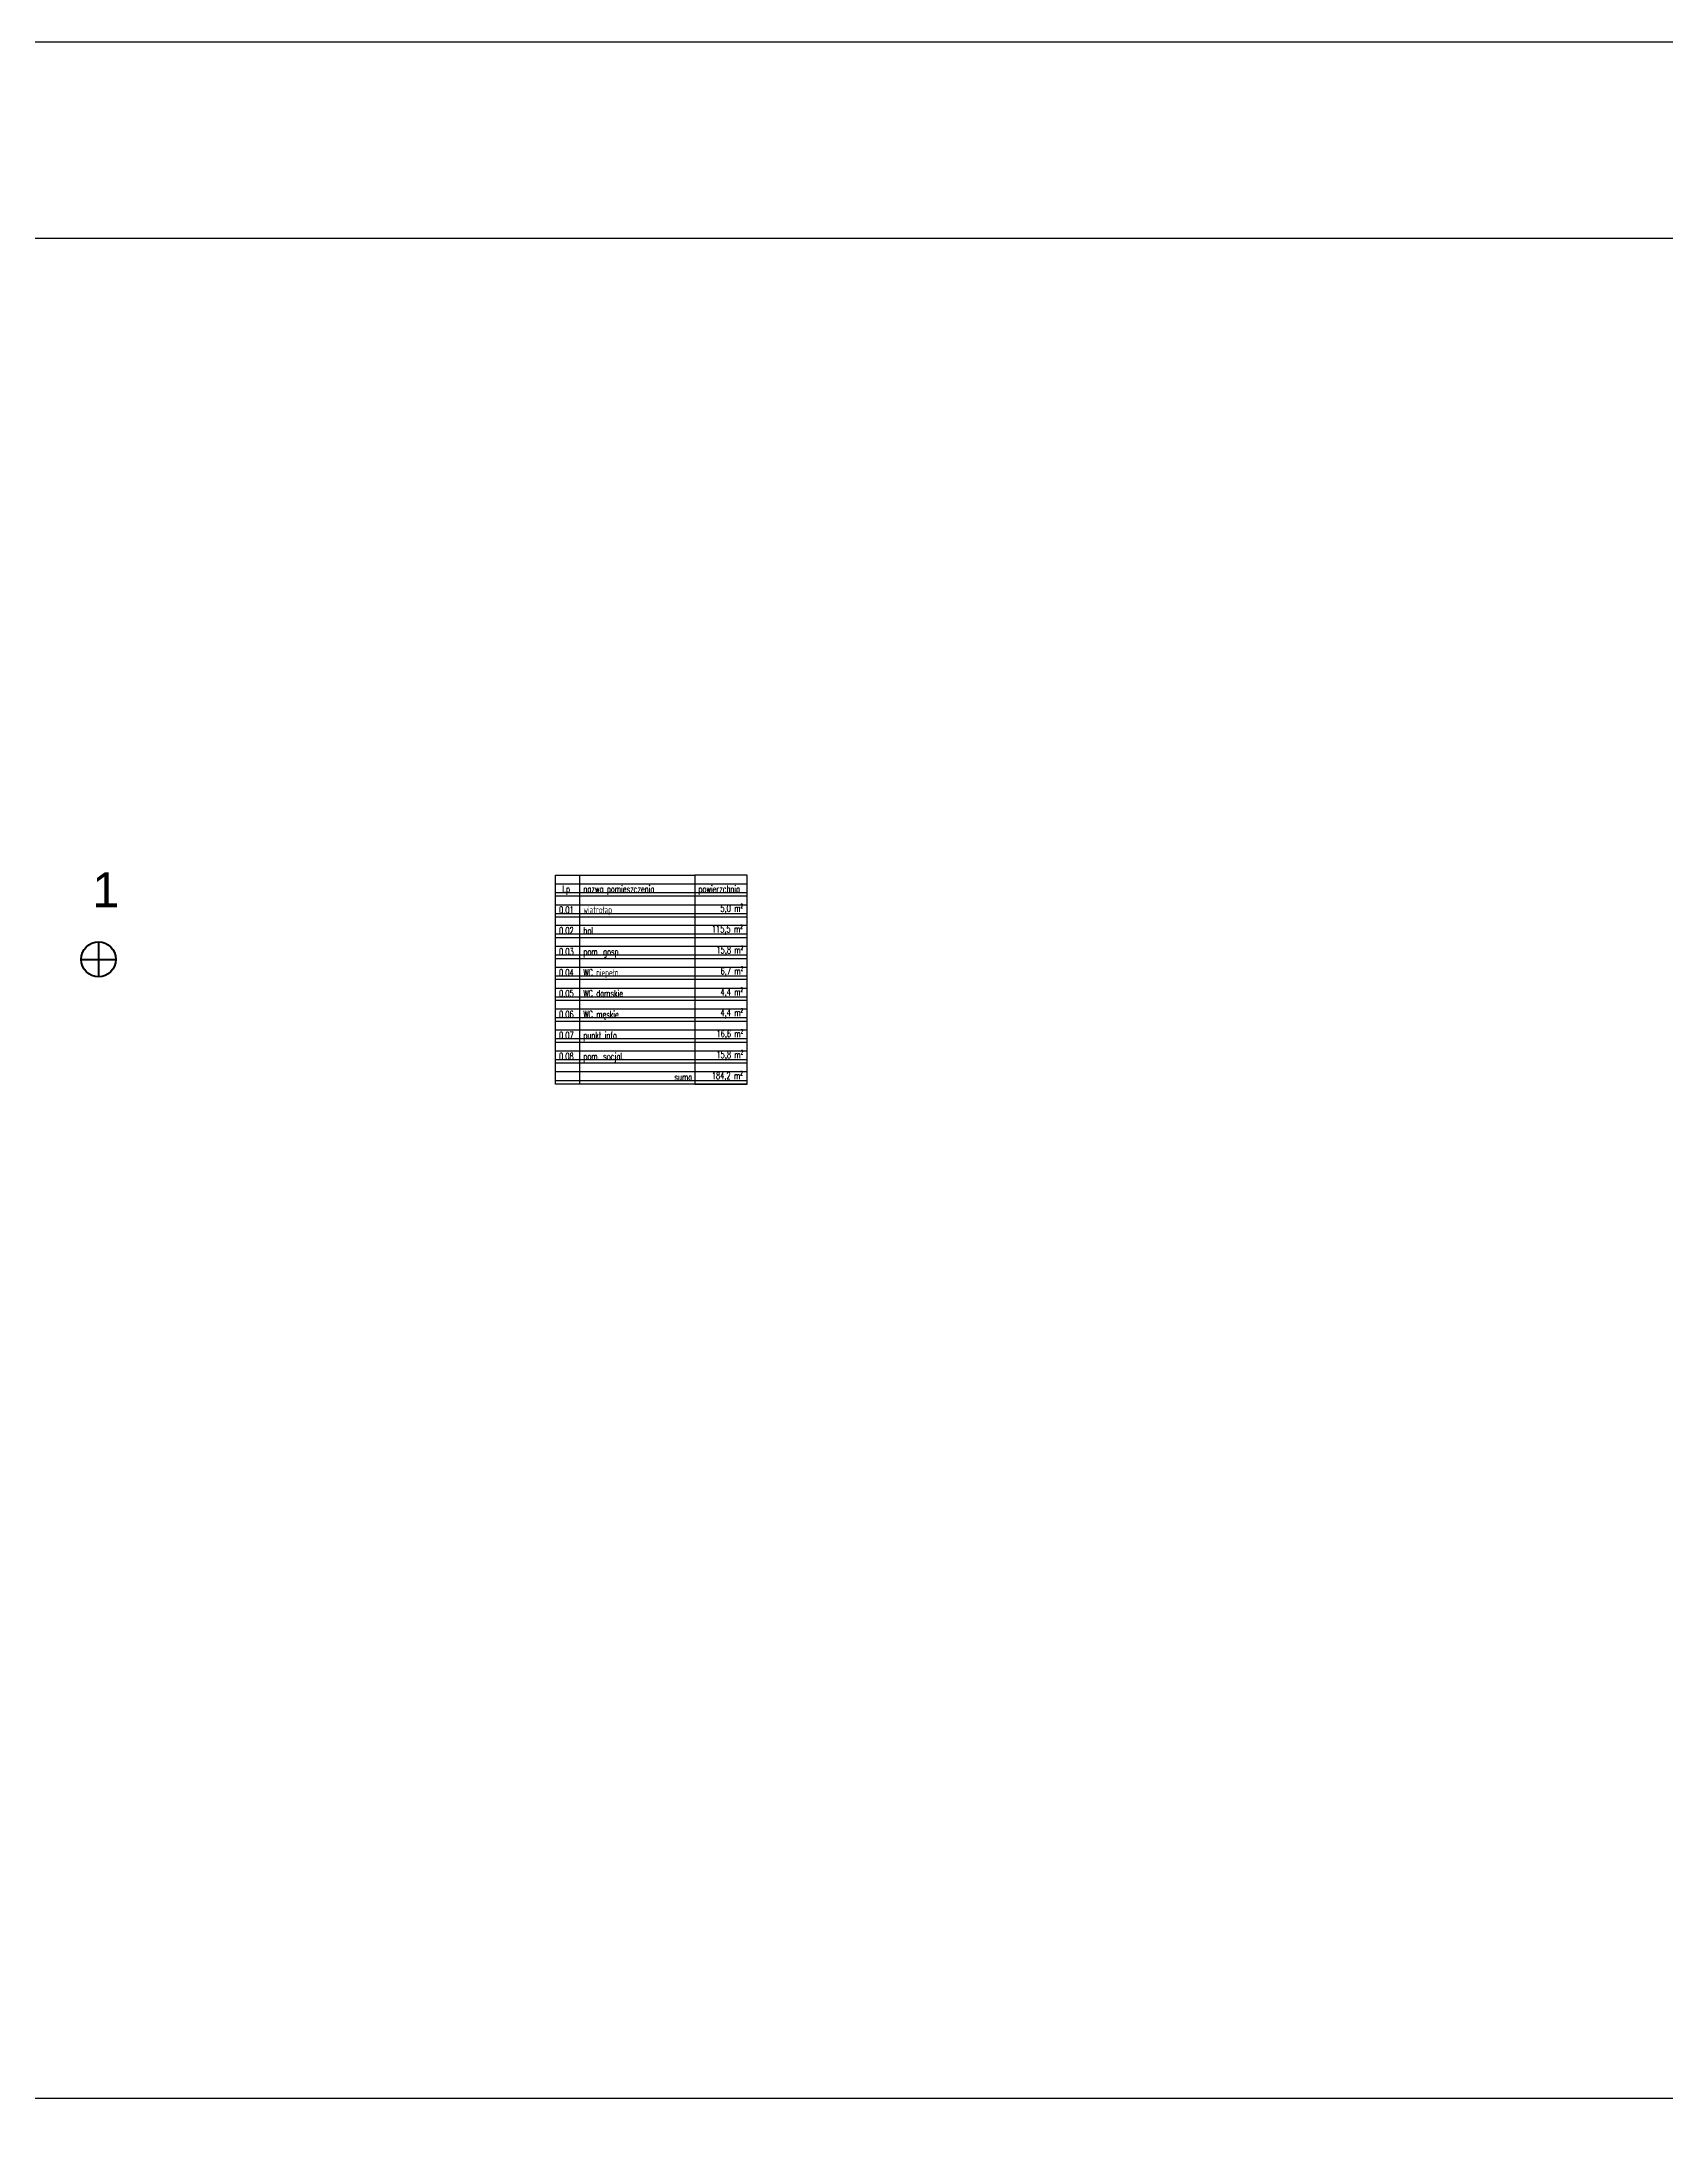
# Model space of a CAD drawing. Header units: millimetres. Extents: x -105266 to 178069, y 491 to 168574.
# Drawn here: x 10433 to 15092, y 5285 to 11310 of the extents above; entities that cross this region are included whole.
import ezdxf

# ---------------------------------------------------------------- set-up
doc = ezdxf.new("R2010")
doc.units = ezdxf.units.MM
doc.layers.add('sciany murowane', color=3, linetype='Continuous', lineweight=40)
doc.styles.add('ROMANS', font='romans', dxfattribs={"width": 0.7})
doc.styles.get("Standard").update_dxf_attribs({"font": 'arial.ttf'})

# ---------------------------------------------------------------- blocks, each defined once
blk = doc.blocks.new('A$C078D0F1A')
at = {"layer": 'sciany murowane'}
for p, q in [((-50, 0), (50, 0)), ((0, 50), (0, -50))]:
    blk.add_line(p, q, dxfattribs=at)
blk.add_circle((0, 0), 50, dxfattribs=at)

msp = doc.modelspace()

# ---------------------------------------------------------------- linework, layer by layer
for p, q in [((11976.01, 8320.06), (11976.01, 8920.06)), ((11906.01, 8860.06), (12456.01, 8860.06)), ((12306.01, 8860.06), (12306.01, 8320.06)), ((11906.01, 8800.06), (12456.01, 8800.06)), ((12456.01, 8740.06), (11906.01, 8740.06)), ((12456.01, 8680.06), (11906.01, 8680.06)), ((12456.01, 8620.06), (11906.01, 8620.06)), ((12456.01, 8560.06), (11906.01, 8560.06)), ((12456.01, 8500.06), (11906.01, 8500.06)), ((12456.01, 8440.06), (11906.01, 8440.06)), ((12456.01, 8380.06), (11906.01, 8380.06)), ((12456.01, 8320.06), (11906.01, 8320.06)), ((12456.01, 8320.06), (11906.01, 8320.06))]:
    msp.add_line(p, q)
at = {"color": 4}
for p, q in [((11906.01, 8895.06), (12456.01, 8895.06)), ((11906.01, 8870.06), (12456.01, 8870.06)), ((11906.01, 8835.06), (12456.01, 8835.06)), ((11906.01, 8810.06), (12456.01, 8810.06)), ((12456.01, 8775.06), (11906.01, 8775.06)), ((12456.01, 8750.06), (11906.01, 8750.06)), ((12456.01, 8715.06), (11906.01, 8715.06)), ((12456.01, 8690.06), (11906.01, 8690.06)), ((12456.01, 8655.06), (11906.01, 8655.06)), ((12456.01, 8630.06), (11906.01, 8630.06)), ((12456.01, 8595.06), (11906.01, 8595.06)), ((12456.01, 8570.06), (11906.01, 8570.06)), ((12456.01, 8535.06), (11906.01, 8535.06)), ((12456.01, 8510.06), (11906.01, 8510.06)), ((12456.01, 8475.06), (11906.01, 8475.06)), ((12456.01, 8450.06), (11906.01, 8450.06)), ((12456.01, 8415.06), (11906.01, 8415.06)), ((12456.01, 8390.06), (11906.01, 8390.06)), ((12456.01, 8355.06), (11906.01, 8355.06)), ((12456.01, 8330.06), (11906.01, 8330.06))]:
    msp.add_line(p, q, dxfattribs=at)
for points in [[(5773.47, 11310.39), (21002.39, 11310.39), (21002.39, 4846.11), (5773.47, 4846.11)], [(6336.59, 10747.27), (20439.26, 10747.27), (20439.26, 5409.23), (6336.59, 5409.23)], [(12306.01, 8920.06), (12306.01, 8320.06), (11906.01, 8320.06), (11906.01, 8920.06)]]:
    msp.add_lwpolyline(points, close=True)
for points in [[(12306.01, 8320.06), (12456.01, 8320.06), (12456.01, 8920.06), (12306.01, 8920.06)], [(12406.01, 8320.06), (12406.01, 8320.06), (12406.01, 8320.06)]]:
    msp.add_lwpolyline(points)

# ---------------------------------------------------------------- block references
msp.add_blockref('A$C078D0F1A', (10594.78, 8678.25))

# ---------------------------------------------------------------- texts
at = {"insert": (10576.55, 8927.84), "char_height": 100, "attachment_point": 1}
msp.add_mtext_dynamic_manual_height_columns('1', width=106.5721, gutter_width=12.5, heights=[0], dxfattribs=at)
at = {"char_height": 20, "attachment_point": 1, "style": 'ROMANS'}
for s, insert in [('l.p', (11925.56, 8890.15)), ('nazwa pomieszczenia', (11986.06, 8890.15)), ('powierzchnia', (12316.06, 8890.06)), ('0.01', (11916.06, 8830.27)), ('wiatrołap', (11986.06, 8830.27)), ('5,0 m²', (12378.97, 8834.9)), ('0.02', (11916.06, 8770.27)), ('hol', (11986.06, 8770.27)), ('115,5 m²', (12354.28, 8774.9)), ('0.03', (11916.06, 8710.27)), ('pom. gosp.', (11986.06, 8710.27)), ('15,8 m²', (12367.65, 8714.9)), ('0.04', (11916.06, 8650.27)), ('WC niepełn.', (11986.06, 8650.27)), ('6,7 m²', (12379.39, 8654.9)), ('0.05', (11916.06, 8590.27)), ('WC damskie', (11986.06, 8590.27)), ('4,4 m²', (12378.98, 8594.9)), ('0.06', (11916.06, 8530.27)), ('WC męskie', (11986.06, 8530.27)), ('4,4 m²', (12379.03, 8534.9)), ('0.07', (11916.06, 8470.27)), ('punkt info', (11986.06, 8470.27)), ('16,6 m²', (12367.59, 8474.9)), ('0.08', (11916.06, 8410.27)), ('pom. socjal.', (11986.06, 8410.27)), ('15,8 m²', (12367.54, 8414.9)), ('suma', (12246.95, 8350.27)), ('184,2 m²', (12354.29, 8354.9))]:
    msp.add_mtext_dynamic_manual_height_columns(s, width=227.6824, gutter_width=12.5, heights=[0], dxfattribs=dict(at, insert=insert))

doc.saveas('drawing.dxf')
